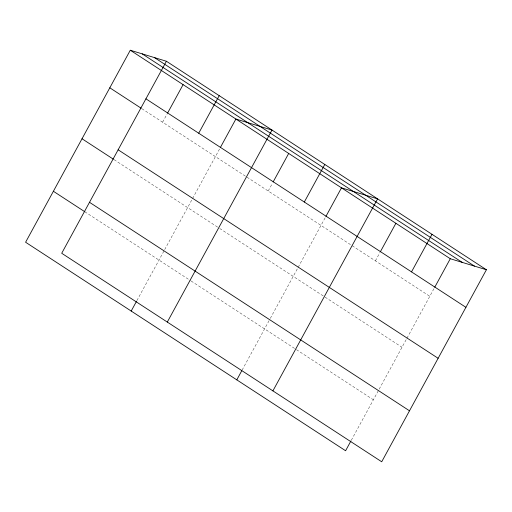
<?xml version="1.0" encoding="UTF-8"?>
<svg xmlns="http://www.w3.org/2000/svg" width="512" height="512" viewBox="0 0 512 512"><rect width="100%" height="100%" fill="white"/><g stroke="black" fill="none" stroke-linecap="round" stroke-linejoin="round"><path stroke-width="0.38" stroke-dasharray="2.56 1.92" d="M162.605 122.202L167.162 113.85M136.909 300.576L164.333 250.285M164.71 249.581L192.186 199.194M192.57 198.496L219.962 148.256M268.205 191.008L272.378 183.354M242.125 370.08L269.933 319.085M270.31 318.387L297.786 268M298.163 267.302L325.555 217.062M375.405 260.851L379.955 252.506M351.309 440.275L406.586 338.886M406.963 338.189L434.355 287.949M141.888 108.704L351.52 245.293M352.186 245.728L429.805 296.301M114.099 159.667L219.027 228.038M219.699 228.474L324.397 296.691M325.062 297.126L402.016 347.27M84.8 211.744L190.4 280.55M191.066 280.986L295.763 349.203M296.429 349.638L373.382 399.782"/><path stroke-width="0.77" d="M166.406 61.254L61.715 253.267L381.709 461.773L486.4 269.754L166.406 61.254L130.291 50.227L25.6 242.246L345.594 450.746L350.925 440.973M167.539 113.158L183.091 84.634M198.72 133.222L219.2 95.654M131.2 311.053L136.531 301.28M220.339 147.558L235.891 119.034L272 130.061L167.309 322.074M273.139 181.965L288.691 153.44M304.32 202.029L324.8 164.461M236.8 379.859L241.747 370.778M325.939 216.365L341.491 187.84L377.6 198.861L272.909 390.88M380.333 251.808L395.891 223.283M411.52 271.878L432 234.31M434.733 287.258L450.285 258.733L486.4 269.754M154.49 57.613L474.483 266.118M142.208 53.869L462.202 262.368M130.291 50.227L450.285 258.733M145.92 98.822L465.914 307.322M109.805 87.802L141.222 108.269M118.131 149.792L438.131 358.291M82.022 138.765L113.434 159.232M89.504 202.304L409.498 410.803M53.389 191.277L84.8 211.744"/></g></svg>
